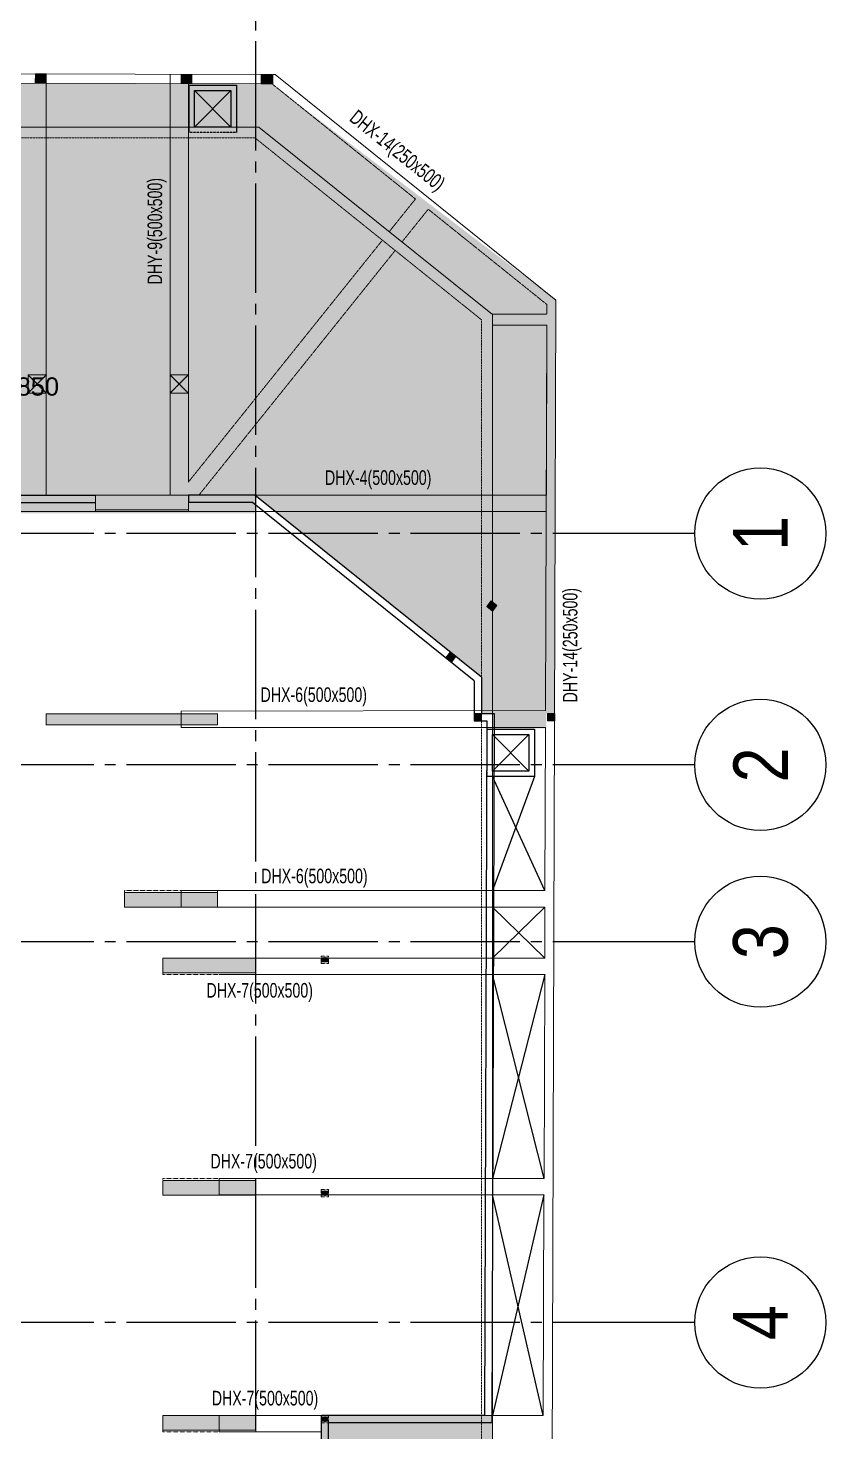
# Model space of a CAD drawing. Header units: millimetres. Extents: x 397144 to 10081729, y 99180 to 1327802.
# Drawn here: x 5043190 to 5065093, y 595910 to 634426 of the extents above; entities that cross this region are included whole.
import ezdxf
from ezdxf.enums import TextEntityAlignment as Align

# ---------------------------------------------------------------- set-up
doc = ezdxf.new("R2010")
doc.units = ezdxf.units.MM
for name, pattern in [('CHG_XX_Cot_Tang 1$0$CENTER', [20.2, 12.7, -2.5, 2.5, -2.5]), ('CHG_XX_Cot_Tang 1$0$CENTER2', [28.575, 19.05, -3.175, 3.175, -3.175]), ('CHG_XX_Cot_Tang 1$0$HIDDEN', [0.375, 0.25, -0.125]), ('CHG_XX_Cot_Tang 1$0$MB_Luoi truc$0$HTT Hidden 21', [3, 2, -1]), ('CHG_XX_Damsan_Tang 1_-0.150$0$HIDDEN', [0.375, 0.25, -0.125]), ('CHG_XX_Damsan_Tang 1_-0.150$0$HTT Hidden 10.5', [1.5, 1, -0.5]), ('CHG_XX_Luoi truc$0$MB_Luoi truc$0$Center101', [13, 10, -1, 1, -1])]:
    doc.linetypes.add(name, pattern=pattern)
doc.layers.get('0').update_dxf_attribs({"linetype": 'CONTINUOUS'})
doc.layers.get('Defpoints').update_dxf_attribs({"color": 12, "linetype": 'CONTINUOUS'})
for name, color, linetype in [("CHG_XX_Cot_Tang 1$0$'S_Concrete_Center_1", 8, 'CHG_XX_Cot_Tang 1$0$CENTER2'), ("CHG_XX_Cot_Tang 1$0$'S_Steel_ Bold", 8, 'CONTINUOUS'), ('CHG_XX_Cot_Tang 1$0$cot 500 dung +850', 1, 'CONTINUOUS'), ('CHG_XX_Cot_Tang 1$0$mb_cot tang 1-3$0$Concrete Line', 6, 'CONTINUOUS'), ('CHG_XX_Cot_Tang 1$0$Vach VH3', 3, 'CONTINUOUS'), ("CHG_XX_Damsan_Tang 1_-0.150$0$'S_General_Hatch_8", 8, 'CONTINUOUS'), ('CHG_XX_Damsan_Tang 1_-0.150$0$DTE-H-GDRAIN WATER', 1, 'CHG_XX_Damsan_Tang 1_-0.150$0$HTT Hidden 10.5'), ('CHG_XX_Luoi truc$0$Grid', 34, 'CONTINUOUS'), ('CHG_XX_Luoi truc$0$Grid Line', 8, 'CHG_XX_Luoi truc$0$MB_Luoi truc$0$Center101'), ('dim', 1, 'CONTINUOUS')]:
    doc.layers.add(name, color=color, linetype=linetype)
for name, color, linetype, lineweight in [("CHG_XX_Cot_Tang 1$0$'S_Steel_Cont_2 Normal", 2, 'CONTINUOUS', 25), ("CHG_XX_Cot_Tang 1$0$'S_Steel_Cont_2 Normal_Plate", 150, 'CONTINUOUS', 15), ('CHG_XX_Cot_Tang 1$0$Cot thep', 51, 'CONTINUOUS', 15), ('CHG_XX_Cot_Tang 1$0$Net thay Tuong', 3, 'CONTINUOUS', 20), ('CHG_XX_Cot_Tang 1$0$NS-Pier', 150, 'CONTINUOUS', 9), ('CHG_XX_Cot_Tang 1$0$NS-Pier @ 1', 150, 'CONTINUOUS', 9), ('CHG_XX_Cot_Tang 1$0$NS-Pier @ 100', 150, 'CONTINUOUS', 9), ('CHG_XX_Cot_Tang 1$0$NS-Pier @ 150', 150, 'CONTINUOUS', 9), ('CHG_XX_Cot_Tang 1$0$NS-Pier @ 200', 150, 'CONTINUOUS', 9), ('CHG_XX_Cot_Tang 1$0$NS-Pier @ 350', 150, 'CONTINUOUS', 9), ('CHG_XX_Cot_Tang 1$0$S_Concrete_Cont_2 Normal', 2, 'CONTINUOUS', 13), ("CHG_XX_Damsan_Tang 1_-0.150$0$'S_Concrete_Cont_2 Normal", 2, 'CONTINUOUS', 13), ("CHG_XX_Damsan_Tang 1_-0.150$0$'S_General_Hidden_1 Thin", 1, 'CHG_XX_Damsan_Tang 1_-0.150$0$HIDDEN', 18), ('CHG_XX_Damsan_Tang 1_-0.150$0$DMo', 9, 'CHG_XX_Damsan_Tang 1_-0.150$0$HIDDEN', 9), ('TEXT', 7, 'CONTINUOUS', 15)]:
    doc.layers.add(name, color=color, linetype=linetype, lineweight=lineweight)
doc.styles.add('arial', font='arial.ttf')
doc.styles.add('CHG_XX_Luoi truc$0$MB_Luoi truc$0$Grid A-F$0$VNI-HelveCB', font='VHELVCB_0.TTF')
doc.styles.add('TTP-HelCon', font='VHELVCN_0.TTF')
pattern_1 = [(0, (0, 0), (0, 6.985), [5.08, -1.905]), (90, (0, 0), (-6.985, 4e-16), [5.08, -1.905])]

# ---------------------------------------------------------------- blocks, each defined once
blk = doc.blocks.new('*U882')
at = {"layer": 'CHG_XX_Cot_Tang 1$0$NS-Pier @ 1'}
h = blk.add_hatch(color=256, dxfattribs=at)
h.dxf.hatch_style = 1
h.paths.add_polyline_path([(400, 0), (0, 0), (0, -2550), (400, -2550)])
at = {"layer": 'CHG_XX_Cot_Tang 1$0$NS-Pier @ 100'}
h = blk.add_hatch(color=256, dxfattribs=at)
h.dxf.hatch_style = 1
h.paths.add_polyline_path([(400, 0), (0, 0), (0, -2550), (400, -2550)])
at = {"layer": 'CHG_XX_Cot_Tang 1$0$NS-Pier @ 150'}
h = blk.add_hatch(color=256, dxfattribs=at)
h.dxf.hatch_style = 1
h.paths.add_polyline_path([(400, 0), (0, 0), (0, -2550), (400, -2550)])
at = {"layer": 'CHG_XX_Cot_Tang 1$0$NS-Pier @ 200'}
h = blk.add_hatch(color=256, dxfattribs=at)
h.dxf.hatch_style = 1
h.paths.add_polyline_path([(400, 0), (0, 0), (0, -2550), (400, -2550)])
at = {"layer": 'CHG_XX_Cot_Tang 1$0$NS-Pier @ 350'}
h = blk.add_hatch(color=256, dxfattribs=at)
h.dxf.hatch_style = 1
h.paths.add_polyline_path([(400, 0), (0, 0), (0, -2550), (400, -2550)])
blk = doc.blocks.new('CHG_XX_Cot_Tang 1$0$Block A_C450x2250')
at = {"layer": 'CHG_XX_Cot_Tang 1$0$NS-Pier', "color": 9, "linetype": 'CHG_XX_Cot_Tang 1$0$MB_Luoi truc$0$HTT Hidden 21'}
blk.add_lwpolyline([(0, 0), (-50, 0), (-50, -2550), (0, -2550)], dxfattribs=at)
at = {"layer": 'CHG_XX_Cot_Tang 1$0$NS-Pier'}
blk.add_lwpolyline([(400, -2550), (0, -2550), (0, 0), (400, 0)], close=True, dxfattribs=at)
blk.add_blockref('*U882', (0, 0), dxfattribs=at)
blk = doc.blocks.new('CHG_XX_Cot_Tang 1$0$300X4700')
at = {"layer": 'CHG_XX_Cot_Tang 1$0$NS-Pier', "true_color": 0xd19cc7}
h = blk.add_hatch(color=9, dxfattribs=at)
h.dxf.hatch_style = 1
h.paths.add_polyline_path([(0, 0), (0, -300), (4700, -300), (4700, 0)])
at = {"layer": 'CHG_XX_Cot_Tang 1$0$NS-Pier'}
blk.add_lwpolyline([(0, 0), (0, -300), (4700, -300), (4700, 0)], close=True, dxfattribs=at)
blk = doc.blocks.new('CHG_XX_Cot_Tang 1$0$500x500')
at = {"color": 1, "linetype": 'CHG_XX_Cot_Tang 1$0$MB_Luoi truc$0$HTT Hidden 21'}
for p, q in [((250, 250), (-250, -250)), ((-250, 250), (250, -250))]:
    blk.add_line(p, q, dxfattribs=at)
at = {"layer": 'CHG_XX_Cot_Tang 1$0$NS-Pier', "color": 1}
blk.add_lwpolyline([(250, -250), (250, 250), (-250, 250), (-250, -250)], close=True, dxfattribs=at)
blk = doc.blocks.new('*U869')
at = {"layer": "CHG_XX_Cot_Tang 1$0$'S_Steel_ Bold", "linetype": 'CHG_XX_Cot_Tang 1$0$CENTER', "ltscale": 0.05}
for p, q in [((-13, 0), (13, 0)), ((0, 13), (0, -13))]:
    blk.add_line(p, q, dxfattribs=at)
at = {"layer": "CHG_XX_Cot_Tang 1$0$'S_Steel_ Bold", "color": 1}
blk.add_circle((0, 0), 7, dxfattribs=at)
blk = doc.blocks.new('CHG_XX_Cot_Tang 1$0$A$C42BB3C5E')
at = {"color": 8, "linetype": 'CHG_XX_Cot_Tang 1$0$MB_Luoi truc$0$HTT Hidden 21'}
blk.add_lwpolyline([(-75, -113), (125, -113), (125, 87), (-75, 87)], close=True, dxfattribs=at)
at = {"layer": "CHG_XX_Cot_Tang 1$0$'S_Concrete_Center_1"}
for p, q in [((25, 63), (25, -88)), ((125, -13), (-83, -13))]:
    blk.add_line(p, q, dxfattribs=at)
at = {"layer": "CHG_XX_Cot_Tang 1$0$'S_Steel_Cont_2 Normal"}
blk.add_lwpolyline([(-37, -15, 0.414214), (-43, -21), (-43, -50), (-50, -50), (-50, 25), (-43, 25), (-43, -4, 0.414214), (-37, -10), (87, -10, 0.414214), (93, -4), (93, 25), (100, 25), (100, -50), (93, -50), (93, -21, 0.414214), (87, -15)], format="xyb", close=True, dxfattribs=at)
at = {"layer": "CHG_XX_Cot_Tang 1$0$'S_Steel_Cont_2 Normal_Plate"}
blk.add_lwpolyline([(115, 45), (115, -70), (-65, -70), (-65, 45)], close=True, dxfattribs=at)
at = {"layer": "CHG_XX_Cot_Tang 1$0$'S_Steel_ Bold"}
for p in [(-10, 20), (60, 20)]:
    blk.add_blockref('*U869', p, dxfattribs=at)
at = {"layer": "CHG_XX_Cot_Tang 1$0$'S_Steel_ Bold", "xscale": -1, "rotation": 180}
for p in [(-10, -45), (60, -45)]:
    blk.add_blockref('*U869', p, dxfattribs=at)
blk = doc.blocks.new('CHG_XX_Cot_Tang 1$0$net pergola')
at = {"layer": 'CHG_XX_Cot_Tang 1$0$Net thay Tuong'}
for p in [(67007, 89063), (67007, 82663), (67007, 76463)]:
    blk.add_blockref('CHG_XX_Cot_Tang 1$0$A$C42BB3C5E', p, dxfattribs=at)
blk = doc.blocks.new('*U875')
at = {"layer": 'CHG_XX_Luoi truc$0$Grid Line'}
blk.add_line((0, 0), (0, 608), dxfattribs=at)
at = {"layer": 'CHG_XX_Luoi truc$0$Grid', "lineweight": -2, "style": 'CHG_XX_Luoi truc$0$MB_Luoi truc$0$Grid A-F$0$VNI-HelveCB'}
for tag, p in [('GRIDSUB', (0, 617)), ('GRID', (0, -9))]:
    blk.add_attdef(tag, text='', height=5, dxfattribs=at).set_placement(p, align=Align.MIDDLE)
blk = doc.blocks.new('*U877')
at = {"layer": 'CHG_XX_Luoi truc$0$Grid', "lineweight": -2}
blk.add_line((0, -3), (0, 0), dxfattribs=at)
blk.add_circle((0, -9), 6, dxfattribs=at)
at = {"layer": 'CHG_XX_Luoi truc$0$Grid Line'}
blk.add_line((0, 0), (0, 438), dxfattribs=at)
at = {"layer": 'CHG_XX_Luoi truc$0$Grid', "lineweight": -2, "style": 'CHG_XX_Luoi truc$0$MB_Luoi truc$0$Grid A-F$0$VNI-HelveCB'}
for tag, p in [('GRIDSUB', (0, 447)), ('GRID', (0, -9))]:
    blk.add_attdef(tag, text='', height=5, dxfattribs=at).set_placement(p, align=Align.MIDDLE)
blk = doc.blocks.new('CHG_XX_Luoi truc')
at = {"layer": 'CHG_XX_Luoi truc$0$Grid', "xscale": 300, "yscale": 300, "zscale": 300}
blk.add_blockref('*U875', (99550, -12747), dxfattribs=at)
at = {"layer": 'CHG_XX_Luoi truc$0$Grid'}
ref = blk.add_blockref('*U877', (110703, 152250), dxfattribs=dict(at, xscale=300.0000000000013, yscale=300.0000000000013, zscale=300.0000000000013, rotation=90))
ref.add_attrib('GRID', '1', dxfattribs={"lineweight": -2, "height": 1500, "rotation": 90, "style": 'CHG_XX_Luoi truc$0$MB_Luoi truc$0$Grid A-F$0$VNI-HelveCB'}).set_placement((113403, 152250), align=Align.MIDDLE)
ref = blk.add_blockref('*U877', (110703, 145900), dxfattribs=dict(at, xscale=300.0000000000013, yscale=300.0000000000013, zscale=300.0000000000013, rotation=90))
ref.add_attrib('GRID', '2', dxfattribs={"lineweight": -2, "height": 1500, "rotation": 90, "style": 'CHG_XX_Luoi truc$0$MB_Luoi truc$0$Grid A-F$0$VNI-HelveCB'}).set_placement((113403, 145900), align=Align.MIDDLE)
ref = blk.add_blockref('*U877', (110703, 141050), dxfattribs=dict(at, xscale=300.0000000000013, yscale=300.0000000000013, zscale=300.0000000000013, rotation=90))
ref.add_attrib('GRID', '3', dxfattribs={"lineweight": -2, "height": 1500, "rotation": 90, "style": 'CHG_XX_Luoi truc$0$MB_Luoi truc$0$Grid A-F$0$VNI-HelveCB'}).set_placement((113403, 141050), align=Align.MIDDLE)
ref = blk.add_blockref('*U877', (110703, 130600), dxfattribs=dict(at, xscale=300.0000000000013, yscale=300.0000000000013, zscale=300.0000000000013, rotation=90))
ref.add_attrib('GRID', '4', dxfattribs={"lineweight": -2, "height": 1500, "rotation": 90, "style": 'CHG_XX_Luoi truc$0$MB_Luoi truc$0$Grid A-F$0$VNI-HelveCB'}).set_placement((113403, 130600), align=Align.MIDDLE)
blk = doc.blocks.new('CHG_XX_Cot_Tang 1$0$cot thong gio')
at = {"layer": 'CHG_XX_Cot_Tang 1$0$S_Concrete_Cont_2 Normal', "color": 3, "ltscale": 0.8}
blk.add_lwpolyline([(-100, -70), (100, -70), (100, 130), (-100, 130)], close=True, dxfattribs=at)
blk.add_solid([(-100, 130), (-100, -70), (100, 130), (100, -70)], dxfattribs=at)
blk = doc.blocks.new('CHG_XX_Cot_Tang 1')
at = {"layer": 'CHG_XX_Cot_Tang 1$0$NS-Pier', "linetype": 'Continuous', "ltscale": 5}
blk.add_lwpolyline([(-300, 85450), (-10900, 85450), (-10900, 163400), (99639.2, 163400), (106050, 158254.3), (106050, -6022), (103575.5, -9000), (32350, -9000), (32350, 84050), (-300, 84050)], close=True, dxfattribs=at)
at = {"layer": 'CHG_XX_Cot_Tang 1$0$NS-Pier', "linetype": 'CHG_XX_Cot_Tang 1$0$HIDDEN', "ltscale": 5}
blk.add_lwpolyline([(32650, 84350), (0, 84350), (0, 85750), (-10600, 85750), (-10600, 163100), (99533.7, 163100), (105750, 158110.4), (105750, -5913.6), (103434.7, -8700), (32650, -8700), (32650, 84350), (32650, -8700), (103404.7, -8700)], dxfattribs=at)
at = {"layer": 'CHG_XX_Cot_Tang 1$0$Vach VH3'}
for p, q in [((87400, 153300), (95150, 153300)), ((99527.8, 153300), (97700, 153300)), ((97700, 153300), (97700, 153100)), ((105750, 148305.7), (99527.8, 153300)), ((87400, 153100), (95150, 153100)), ((99457.5, 153100), (97700, 153100)), ((105550, 148209.7), (99457.5, 153100)), ((105750, 148305.7), (105750, 147310.4)), ((105550, 148209.7), (105550, 147110.4)), ((105750, 147310.4), (106093.3, 147309.3)), ((106093.3, 147309.3), (106030.9, 127850)), ((105550, 147110.4), (105892.6, 147109.3)), ((105892.6, 147109.3), (105831.6, 128050)), ((101350.9, 72976.9), (101350.9, 128050)), ((105831.6, 128050), (101350.9, 128050)), ((101549.6, 72893.1), (101551.1, 127850)), ((106030.9, 127850), (101551.1, 127850))]:
    blk.add_line(p, q, dxfattribs=at)
at = {"layer": 'CHG_XX_Cot_Tang 1$0$cot 500 dung +850'}
for p in [(93550, 156350), (97450, 156350)]:
    blk.add_blockref('CHG_XX_Cot_Tang 1$0$500x500', p, dxfattribs=at)
at = {"layer": 'CHG_XX_Cot_Tang 1$0$Cot thep'}
blk.add_blockref('CHG_XX_Cot_Tang 1$0$net pergola', (34418.2, 51500), dxfattribs=at)
at = {"layer": 'CHG_XX_Cot_Tang 1$0$mb_cot tang 1-3$0$Concrete Line'}
blk.add_blockref('CHG_XX_Cot_Tang 1$0$300X4700', (93800, 147300), dxfattribs=at)
at = {"layer": 'CHG_XX_Cot_Tang 1$0$NS-Pier'}
blk.add_blockref('CHG_XX_Luoi truc', (0, 0), dxfattribs=at)
at = {"layer": 'CHG_XX_Cot_Tang 1$0$NS-Pier', "rotation": 90.00000000000001}
for p in [(95150, 152900), (97000, 140200), (97000, 127650)]:
    blk.add_blockref('CHG_XX_Cot_Tang 1$0$Block A_C450x2250', p, dxfattribs=at)
at = {"layer": 'CHG_XX_Cot_Tang 1$0$NS-Pier', "xscale": -1, "rotation": 90}
for p in [(95950, 142400), (97000, 134500)]:
    blk.add_blockref('CHG_XX_Cot_Tang 1$0$Block A_C450x2250', p, dxfattribs=at)
at = {"layer": 'CHG_XX_Cot_Tang 1$0$S_Concrete_Cont_2 Normal', "rotation": 51.24719027189787}
for p in [(106054.9, 150240.8), (104928.2, 148837.1)]:
    blk.add_blockref('CHG_XX_Cot_Tang 1$0$cot thong gio', p, dxfattribs=at)
at = {"layer": 'CHG_XX_Cot_Tang 1$0$S_Concrete_Cont_2 Normal'}
for p in [(105651, 147180.4), (107658.6, 147180.4)]:
    blk.add_blockref('CHG_XX_Cot_Tang 1$0$cot thong gio', p, dxfattribs=at)
blk = doc.blocks.new('CHG_XX_Damsan_Tang 1_-0.150$0$cot rào')
at = {"layer": "CHG_XX_Damsan_Tang 1_-0.150$0$'S_Concrete_Cont_2 Normal", "ltscale": 0.8}
blk.add_lwpolyline([(-150, -125), (150, -125), (150, 125), (-150, 125)], close=True, dxfattribs=at)
at = {"layer": 'CHG_XX_Damsan_Tang 1_-0.150$0$DMo', "ltscale": 0.8}
blk.add_solid([(-150, 125), (-150, -125), (150, 125), (150, -125)], dxfattribs=at)
blk = doc.blocks.new('*U797')
at = {"layer": 'CHG_XX_Damsan_Tang 1_-0.150$0$DMo', "ltscale": 0.8, "rotation": 359.852939534937}
blk.add_blockref('CHG_XX_Damsan_Tang 1_-0.150$0$cot rào', (-25, -25), dxfattribs=at)
blk = doc.blocks.new('*U798')
at = {"layer": 'CHG_XX_Damsan_Tang 1_-0.150$0$DMo', "color": 0, "linetype": 'ByBlock', "lineweight": -2, "transparency": 16777216}
blk.add_blockref('*U797', (0, 0), dxfattribs=at)
blk = doc.blocks.new('CHG_XX_Damsan_Tang 1_-0.150$0$ho ga nuoc mua')
at = {"layer": 'CHG_XX_Damsan_Tang 1_-0.150$0$DTE-H-GDRAIN WATER', "color": 2, "linetype": 'Continuous', "ltscale": 0.5}
for p, q in [((-650, -650), (-650, 650)), ((-650, 650), (650, 650)), ((-500, 500), (500, -500)), ((-500, -500), (500, 500)), ((650, 650), (650, -650))]:
    blk.add_line(p, q, dxfattribs=at)
at = {"layer": 'CHG_XX_Damsan_Tang 1_-0.150$0$DTE-H-GDRAIN WATER'}
blk.add_line((650, -650), (-650, -650), dxfattribs=at)
at = {"layer": 'CHG_XX_Damsan_Tang 1_-0.150$0$DTE-H-GDRAIN WATER', "color": 2, "linetype": 'Continuous', "ltscale": 0.5, "flags": 128}
blk.add_lwpolyline([(-500, -500), (-500, 500), (500, 500), (500, -500)], close=True, dxfattribs=at)
blk = doc.blocks.new('CHG_XX_Damsan_Tang 1_-0.150$0$A$C1d321f71')
at = {"layer": 'CHG_XX_Damsan_Tang 1_-0.150$0$DTE-H-GDRAIN WATER'}
blk.add_blockref('CHG_XX_Damsan_Tang 1_-0.150$0$ho ga nuoc mua', (98370, 163000), dxfattribs=at)
at = {"layer": 'CHG_XX_Damsan_Tang 1_-0.150$0$DTE-H-GDRAIN WATER', "rotation": 270}
blk.add_blockref('CHG_XX_Damsan_Tang 1_-0.150$0$ho ga nuoc mua', (106550, 145330), dxfattribs=at)
blk = doc.blocks.new('CHG_XX_Damsan_Tang 1_-0.150')
at = {"layer": "CHG_XX_Damsan_Tang 1_-0.150$0$'S_General_Hatch_8", "ltscale": 0.8}
h = blk.add_hatch(dxfattribs=at)
h.set_pattern_fill('ANGLE', color=256)
h.set_pattern_definition(pattern_1)
edge = h.paths.add_edge_path()
edge.add_line((77101.51036, 152800.00078), (76883.74463, 164647.11534))
edge.add_line((76883.74463, 164647.11534), (99996.56028, 164575.92704))
edge.add_line((99996.56028, 164575.92704), (107540.34519, 158532.68528))
edge.add_line((107540.34519, 158532.68528), (107523.79376, 146900.00001))
edge.add_line((107523.79376, 146900.00001), (106050.0308, 146900.00716))
edge.add_line((106050.0308, 146900.00716), (106050, 147400.00037))
edge.add_line((106050, 147400.00037), (106050, 148064.85387))
edge.add_line((106050, 148064.85387), (99550, 153299.99867))
edge.add_line((99550, 153299.99867), (99550, 152799.99352))
edge.add_line((99550, 152799.99352), (87400, 152799.99352))
edge.add_line((87400, 152799.99352), (87400, 153300.00001))
edge.add_line((87400, 153300.00001), (82025, 153299.9966))
edge.add_line((82025, 153299.9966), (82025.00035, 152800.00404))
edge.add_line((82025.00035, 152800.00404), (77353.02077, 152800.00078))
edge.add_line((77353.02077, 152800.00078), (77101.59531, 152795.37925))
h = blk.add_hatch(dxfattribs=at)
h.set_pattern_fill('ANGLE', color=256)
h.set_pattern_definition(pattern_1)
edge = h.paths.add_edge_path()
edge.add_line((77101.51036, 152800.00078), (76883.74463, 164647.11534))
edge.add_line((76883.74463, 164647.11534), (99996.56028, 164575.92704))
edge.add_line((99996.56028, 164575.92704), (107540.34519, 158532.68528))
edge.add_line((107540.34519, 158532.68528), (107523.79376, 146900.00001))
edge.add_line((107523.79376, 146900.00001), (106050.0308, 146900.00716))
edge.add_line((106050.0308, 146900.00716), (106050, 147400.00037))
edge.add_line((106050, 147400.00037), (106050, 148064.85387))
edge.add_line((106050, 148064.85387), (99550, 153299.99867))
edge.add_line((99550, 153299.99867), (99550, 152799.99352))
edge.add_line((99550, 152799.99352), (87400, 152799.99352))
edge.add_line((87400, 152799.99352), (87400, 153300.00001))
edge.add_line((87400, 153300.00001), (82025, 153299.9966))
edge.add_line((82025, 153299.9966), (82025.00035, 152800.00404))
edge.add_line((82025.00035, 152800.00404), (77353.02077, 152800.00078))
edge.add_line((77353.02077, 152800.00078), (77101.59531, 152795.37925))
h = blk.add_hatch(dxfattribs=at)
h.set_pattern_fill('ANGLE', color=256)
h.set_pattern_definition(pattern_1)
edge = h.paths.add_edge_path()
edge.add_line((77101.51036, 152800.00078), (76883.74463, 164647.11534))
edge.add_line((76883.74463, 164647.11534), (99996.56028, 164575.92704))
edge.add_line((99996.56028, 164575.92704), (107540.34519, 158532.68528))
edge.add_line((107540.34519, 158532.68528), (107523.79376, 146900.00001))
edge.add_line((107523.79376, 146900.00001), (106050.0308, 146900.00716))
edge.add_line((106050.0308, 146900.00716), (106050, 147400.00037))
edge.add_line((106050, 147400.00037), (106050, 148064.85387))
edge.add_line((106050, 148064.85387), (99550, 153299.99867))
edge.add_line((99550, 153299.99867), (99550, 152799.99352))
edge.add_line((99550, 152799.99352), (87400, 152799.99352))
edge.add_line((87400, 152799.99352), (87400, 153300.00001))
edge.add_line((87400, 153300.00001), (82025, 153299.9966))
edge.add_line((82025, 153299.9966), (82025.00035, 152800.00404))
edge.add_line((82025.00035, 152800.00404), (77353.02077, 152800.00078))
edge.add_line((77353.02077, 152800.00078), (77101.59531, 152795.37925))
h = blk.add_hatch(dxfattribs=at)
h.set_pattern_fill('DOTS', color=256, scale=111)
edge = h.paths.add_edge_path()
edge.add_line((77101.51036, 152800.00078), (76883.74463, 164647.11534))
edge.add_line((76883.74463, 164647.11534), (99996.56028, 164575.92704))
edge.add_line((99996.56028, 164575.92704), (107790.51586, 158652.45483))
edge.add_line((107790.51586, 158652.45483), (107754.51604, 147307.00542))
edge.add_line((107754.51604, 147307.00542), (105750, 147310.41065))
edge.add_line((105750, 147310.41065), (105750, 148305.65351))
edge.add_line((105750, 148305.65351), (104889.41189, 148996.41789))
edge.add_line((104889.41189, 148996.41789), (99550, 153299.99867))
edge.add_line((99550, 153299.99867), (99550, 152799.99352))
edge.add_line((99550, 152799.99352), (87400, 152799.99352))
edge.add_line((87400, 152799.99352), (87400, 153300.00001))
edge.add_line((87400, 153300.00001), (82025, 153299.9966))
edge.add_line((82025, 153299.9966), (82025.00035, 152800.00404))
edge.add_line((82025.00035, 152800.00404), (77353.02077, 152800.00078))
edge.add_line((77353.02077, 152800.00078), (77101.59531, 152795.37925))
h = blk.add_hatch(dxfattribs=at)
h.set_pattern_fill('DOTS', color=256, scale=111)
h.set_pattern_definition([(0, (0, 25), (88.10625, 176.2125), [0, -176.2125])])
h.paths.add_polyline_path([(101350.8917, 73001.92777), (106050, 73001.92777), (106050, 128048.01963), (101350.89161, 128048.02353)])
at = {"layer": "CHG_XX_Damsan_Tang 1_-0.150$0$'S_Concrete_Cont_2 Normal", "ltscale": 0.8}
for p, q in [((69549.99999, 164915.93965), (99997.23849, 164837.79087)), ((99996.59682, 164587.7917), (69549.99999, 164665.93882)), ((99996.59682, 164587.7917), (99997.23849, 164837.79087)), ((100016.55577, 164571.77134), (100017.23842, 164837.73954)), ((100017.23842, 164837.73954), (100084.58499, 164837.73954)), ((100084.58499, 164837.73954), (107790.51586, 158652.45483)), ((107790.51586, 158652.45483), (107494.14405, 65250)), ((107538.34014, 157967.16862), (107504.79188, 147394.33541)), ((107503.30265, 146924.99914), (107489.10317, 142449.99253)), ((107487.6753, 141999.9932), (107483.23303, 140599.99923)), ((105750.00001, 134101.97856), (107462.61441, 134101.97856)), ((107462.61441, 134101.97856), (107443.40481, 128048.01876)), ((107443.40482, 128048.01963), (105649.88065, 128048.01963)), ((107443.40481, 128048.01876), (105649.88065, 128048.01876))]:
    blk.add_line(p, q, dxfattribs=at)
at = {"layer": "CHG_XX_Damsan_Tang 1_-0.150$0$'S_Concrete_Cont_2 Normal", "ltscale": 10}
for p, q in [((99768.9301, 152849.99354), (87398.8884, 152849.99252)), ((97500.36092, 147375.0057), (97500.36054, 146924.99914)), ((107504.79188, 147394.33541), (97500.36092, 147375.0057)), ((97500.36054, 146924.99914), (107503.30265, 146924.99914)), ((105850.94569, 142449.99461), (97500.18057, 142449.99976)), ((107489.10317, 142449.99253), (105850.94569, 142449.99461)), ((105850.94569, 141999.9932), (107487.6753, 141999.9932)), ((107483.23303, 140599.99923), (98550.36088, 140600.0057)), ((105750, 140149.99867), (107481.80515, 140149.99881)), ((98550.35579, 127600.00086), (98550.35617, 128048.02608)), ((98550.35579, 127599.99999), (98550.35617, 128048.02521)), ((98550.35617, 128048.02608), (105649.88065, 128048.01963)), ((101350.88717, 127599.99848), (98550.35579, 127600.00086))]:
    blk.add_line(p, q, dxfattribs=at)
at = {"layer": "CHG_XX_Damsan_Tang 1_-0.150$0$'S_Concrete_Cont_2 Normal", "ltscale": 10, "flags": 128}
for points in [[(97500.18057, 142449.99976), (97500.18018, 141999.9932), (105850.94569, 141999.9932)], [(98550.3605, 140149.99914), (105750, 140149.999)], [(105750.00001, 134101.97856), (98550.3605, 134101.98094), (98550.36092, 134551.98512), (107464.04229, 134551.98189), (107481.80515, 140149.99881)]]:
    blk.add_lwpolyline(points, dxfattribs=at)
at = {"layer": "CHG_XX_Damsan_Tang 1_-0.150$0$'S_General_Hatch_8", "ltscale": 0.8}
for p, q in [((107200, 145579.99914), (106050.00922, 142449.99436)), ((107489.10317, 142449.99253), (106050.0244, 145579.99914)), ((106050, 141999.9932), (107483.23303, 140599.99923)), ((107487.66744, 141997.5161), (106050.00066, 140600.00027)), ((107481.80548, 140150.10157), (106049.99994, 134551.98184)), ((107464.04271, 134552.11241), (106050, 140149.99869)), ((107462.61484, 134102.1149), (106050, 128049.99914)), ((107443.41103, 128049.97763), (106050, 134101.97856))]:
    blk.add_line(p, q, dxfattribs=at)
at = {"layer": "CHG_XX_Damsan_Tang 1_-0.150$0$'S_General_Hidden_1 Thin", "ltscale": 10}
for p, q in [((93799.98577, 153300.00001), (93799.9767, 164843.68721)), ((97199.99093, 153300.00001), (97199.99093, 164844.97056)), ((97699.99972, 153659.44656), (97699.99093, 164843.68721)), ((100016.55577, 164571.77134), (103934.63676, 161426.86297)), ((103214.78078, 160530.03112), (103934.63676, 161426.86297)), ((103565.71499, 160248.34835), (104285.57096, 161145.1802)), ((104285.57096, 161145.1802), (107540.34519, 158532.68528)), ((97699.99972, 153659.44656), (103026.99227, 160296.07498)), ((97988.51545, 153299.9998), (103377.92647, 160014.39221)), ((107540.34519, 158532.68528), (107539.9674, 158267.16862)), ((107538.34014, 157967.16862), (106050, 157967.16862)), ((107539.9674, 158267.16862), (106051.54836, 158267.16862)), ((107539.54055, 157967.16862), (107532.89991, 153299.98649)), ((97199.99093, 153300.00001), (93799.98577, 153299.9994)), ((97988.51545, 153299.9998), (107528.40784, 153299.99288)), ((107532.25964, 152849.99417), (99768.9301, 152849.99354))]:
    blk.add_line(p, q, dxfattribs=at)
at = {"layer": "CHG_XX_Damsan_Tang 1_-0.150$0$'S_General_Hatch_8", "ltscale": 0.8}
for name, p in [('CHG_XX_Cot_Tang 1', (0, 0)), ('CHG_XX_Damsan_Tang 1_-0.150$0$A$C1d321f71', (0, 899.97721))]:
    blk.add_blockref(name, p, dxfattribs=at)
at = {"layer": 'CHG_XX_Damsan_Tang 1_-0.150$0$DMo', "ltscale": 0.8, "rotation": 359.852939534937}
for p in [(93649.5356, 164733.57287), (97649.51123, 164718.9447)]:
    blk.add_blockref('CHG_XX_Damsan_Tang 1_-0.150$0$cot rào', p, dxfattribs=at)
at = {"layer": 'CHG_XX_Damsan_Tang 1_-0.150$0$DMo'}
blk.add_blockref('*U798', (99871.9824, 164738.24037), dxfattribs=at)
at = {"layer": 'CHG_XX_Damsan_Tang 1_-0.150$0$DTE-H-GDRAIN WATER', "rotation": 270}
blk.add_blockref('CHG_XX_Damsan_Tang 1_-0.150$0$ho ga nuoc mua', (106550, 146229.99914), dxfattribs=at)

msp = doc.modelspace()

# ---------------------------------------------------------------- block references
at = {"layer": 'dim', "ltscale": 1500}
msp.add_blockref('CHG_XX_Damsan_Tang 1_-0.150', (4949890.3198, 468310.40972), dxfattribs=at)

# ---------------------------------------------------------------- texts
at = {"layer": 'Defpoints', "color": 6, "style": 'arial'}
msp.add_text('B1. tiet diện cover 2 sàn, cao 850', height=500, dxfattribs=at).set_placement((5033675.02336, 624342.54104))
at = {"layer": 'TEXT', "color": 6, "style": 'TTP-HelCon', "width": 0.85}
for s, rotation, p in [('DHX-14(250x500)', 321.24719027, (5051984.93041, 631901.30709)), ('DHY-9(500x500)', 90, (5046870.45278, 627391.9074)), ('DHY-14(250x500)', 90, (5058270.83849, 615925.68154))]:
    msp.add_text(s, height=400, rotation=rotation, dxfattribs=at).set_placement(p)
for s, p in [('DHX-4(500x500)', (5051341.37294, 621893.12525)), ('DHX-6(500x500)', (5049572.29976, 615938.35546)), ('DHX-6(500x500)', (5049590.54464, 610963.3524)), ('DHX-7(500x500)', (5048089.36641, 607826.57358)), ('DHX-7(500x500)', (5048197.44777, 603137.81144)), ('DHX-7(500x500)', (5048234.24025, 596637.81145))]:
    msp.add_text(s, height=400, dxfattribs=at).set_placement(p)

doc.saveas('drawing.dxf')
